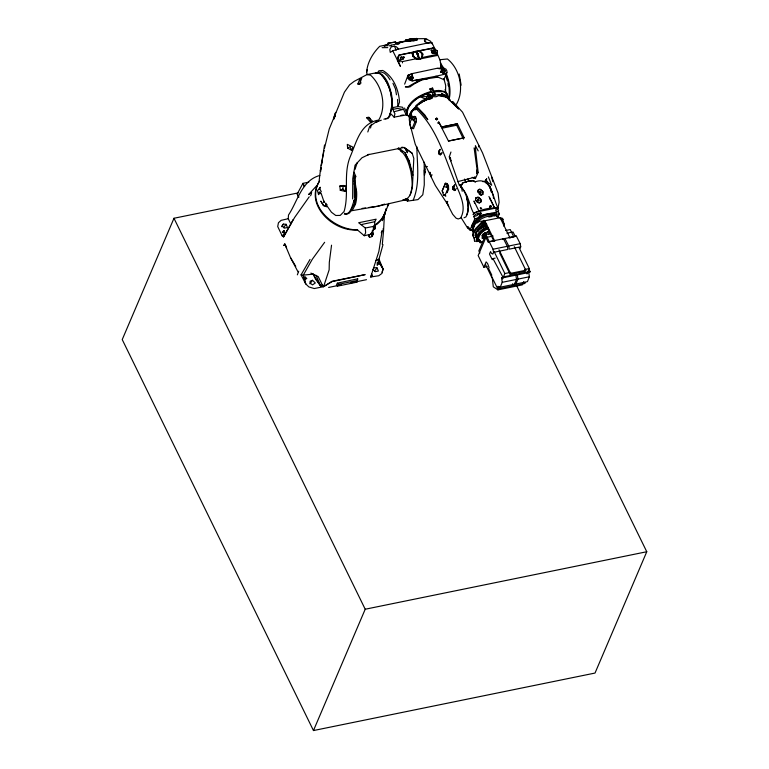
<?xml version="1.0" encoding="UTF-8"?>
<svg xmlns="http://www.w3.org/2000/svg" width="769" height="769" viewBox="0 0 769 769"><rect width="100%" height="100%" fill="white"/><g stroke="black" fill="none" stroke-linecap="round" stroke-linejoin="round"><path stroke-width="1.15" d="M438.734 151.128L440.627 154.502L438.734 153.781L440.204 149.282L438.734 151.128L438.734 153.781L440.252 154.857L441.973 152.896L440.252 154.857M351.894 207.121L355.393 196.662L354.125 175.159M352.654 198.95L352.76 178.639L355.057 165.2L361.968 157.78L369.11 154.329L367.649 154.79L404.369 147.417M415.577 116.763L412.251 117.244L409.569 123.569L411.069 128.394L413.568 128.577C414.712 124.78 418.086 120.733 415.577 116.763L414.107 116.311M462.198 191.25L461.275 185.675L459.756 184.57C466.735 193.355 471.359 206.179 465.995 216.877L464.005 217.79M503.801 223.635L502.426 220.242M447.558 189.674L447.606 186.79L446.52 184.454L445.251 184.06L445.347 183.243L446.972 183.474L448.471 185.56L448.606 189.309L447.01 192.721L447.558 189.674L444.915 195.47L443.492 195.038L442.194 190.837L445.251 184.06M364.246 235.727L371.965 234.007L374.657 226.182L374.743 221.722L376.166 219.175L358.642 222.741L365.313 228.018L365.621 232.824L364.246 235.727L357.354 229.854C333.996 230.046 305.274 205.323 319.395 181.234M431.899 42.766L432.178 43.852L430.563 41.247L427.16 39.43L424.488 40.055L424.469 40.824L427.237 43.074L431.899 42.766L435.417 49.927M412.126 79.889L413.155 77.756L411.8 73.882L408.031 75.237L407.56 77.611L409.185 79.889L412.049 80.851L435.908 76.246L443.857 79.63L446.895 72.68L446.943 71.017L445.933 69.123L443.079 67.797L438.234 68.489L440.022 68.797M325.72 203.074L326.546 205.304L331.449 212.244L335.765 215.483L340.225 215.416L344.079 211.494C349.443 193.423 342.724 173.525 350.664 155.665C356.71 141.313 360.632 123.05 378.723 120.041C386.884 106.237 382.174 85.657 370.514 75.131L366.948 74.603L354.182 81.36L349.607 84.821L344.425 92.155L329.238 128.99L324.508 148.1M371.965 234.007L372.052 231.623M433.754 48.245L415.904 51.36L412.203 52.571L412.463 54.147L415.145 58.425L417.673 59.424L436.811 55.551L437.33 50.927L433.754 48.245L432.466 48.053L399.005 55.022L397.756 57.156L397.477 60.338L400.486 66.451L392.757 50.764L398.611 48.928L396.362 46.803L394.468 46.198L391.258 46.851L389.806 49.495L390.268 52.407L392.757 50.764M385.365 118.945L387.22 118.637L389.152 117.138L390.998 113.956L394.084 117.138L394.949 113.774C390.796 107.583 393.247 99.835 391.113 92.78C389.143 85.397 386.528 76.573 379.204 72.901L375.945 72.978M472.839 227.759L472.945 225.75C477.193 218.05 487.315 212.407 495.957 215.57L497.034 216.752M383.539 231.277L384.442 214.138M478.155 172.362L476.838 173.592L477.097 169.728L474.117 147.898L475.617 150.378L478.155 172.362L475.415 178.6L472.147 177.331M290.836 224.01L288.269 218.694L288.49 215.041C297.661 201.257 301.659 180.34 319.817 175.457M482.903 181.695L485.566 180.869L486.681 178.908L485.566 180.869L485.921 182.686L487.008 181.311L485.633 179.984L491.122 189.078L493.025 195.413M377.204 265.392L377.416 262.306L379.723 263.652L383.087 269.063L381.953 273.408L378.79 275.735L370.706 276.994L378.857 251.482L382.183 230.662L381.251 232.805M476.838 173.592L477.097 169.728M484.758 237.313L484.922 235.554L486.469 233.295L485.854 232.844L484.307 233.276L482.874 234.881L482.019 238.179L483.211 238.332L484.758 237.313L484.143 233.872L485.162 232.498M462.304 184.204L462.948 182.743L468.177 181.157L473.233 180.638L475.319 181.955M452.653 189.261L452.835 186.857L454.787 184.704L454.037 186.675L454.335 188.963L455.527 190.087L454.364 190.539L452.653 189.261L454.335 188.963M344.108 185.694L346.04 186.338L345.262 191.414L342.878 188.953L343.147 185.377M477.722 191.942L478.424 189.856L480.337 189.366L482.99 191.51L482.663 194.48L480.577 194.932L479.26 194.24M413.809 39.161L413.712 40.324L414.453 38.786L416.692 38.45L417.259 39.757L416.058 38.767L413.809 39.161L414.453 38.786M436.811 55.551L437.33 50.927M382.318 244.398L383.51 231.19L383.068 228.739M424.161 162.153L424.277 184.935L422.787 194.778L417.961 199.604L407.455 201.122L405.176 199.623M467.562 211.485L467.264 214.666L468.436 207.38L466.802 196.797L467.437 201.488M436.552 119.926L436.734 118.118L435.6 118.82L436.802 119.753L437.657 119.108L436.734 118.118L435.581 119.387M448.788 98.634C449.99 90.338 448.788 81.745 445.751 73.959M484.297 238.582L485.124 237.554M429.756 173.813L429.938 172.208L431.505 177.418M476.674 240.111L476.857 238.553L475.329 235.458A14.717 6.959 -26.1 0 1 479.02 228.845L483.365 224.423L485.508 223.308L483.989 220.299L481.932 221.376L479.952 221.116L477.136 223M320.683 171.516L321.096 167.998M321.365 165.662L324.518 145.043M319.145 180.657L320.836 166.69L324.057 150.436M318.808 192.548L318.549 194.663L317.472 190.722L320.327 187.252L319.183 189.385M321.365 165.537L321.778 162.144M409.829 39.969L409.675 41.238L414.597 40.622L416.808 40.142L416.26 38.834L413.405 39.498L413.222 40.642L412.021 39.584L409.829 39.969L413.145 39.248L413.222 40.642L416.26 38.834L413.405 39.498L414.597 40.622L415.606 39.152L416.808 40.142M479.231 241.101L476.867 241.562L474.502 240.966L474.684 239.159L473.166 236.083L473.483 233.872L475.742 230.037L481.788 223.683L485.335 221.828L484.922 222.779L493.861 241.053M331.545 245.176L329.315 262.267L329.142 269.842L323.566 286.654L314.271 288.548L308.907 286.952L305.726 283.915L301.054 274.869L310.022 259.432M325.796 203.602L325.489 205.852L326.585 206.765L323.441 205.544L320.808 201.113L323.586 205.544M474.502 240.966L474.175 238.111L472.656 235.035L472.973 232.834L475.232 228.989L481.279 222.645L484.826 220.79L500.1 217.665L502.474 218.309L502.984 219.357C502.042 221.914 505.646 223.692 503.993 226.413M367.265 74.564L366.621 72.555C367.207 62.568 372.744 53.282 379.684 46.323L388.874 44.419M390.998 46.15L391.142 45.217L399.87 43.237M382.395 220.674L385.154 213.638L385.884 208.995M445.568 90.8L445.674 85.388L443.963 78.976M441.954 91.713L433.581 91.607L432.611 88.089L429.977 88.781L431.409 91.348C421.104 94.366 408.493 100.383 406.368 112.014L404.542 108.054M475.415 235.852L476.626 232.113L478.827 229.383L483.47 224.74L485.566 223.606M366.621 72.555L367.188 69.643M354.182 184.262L355.759 176.293L354 172.208M479.645 202.737L477.693 202.41L475.761 200.44L477.693 202.41C479.116 203.256 481.356 202.516 481.115 200.651L480.731 199.277L478.549 197.143L476.126 197.643L475.511 199.363L476.126 197.643M482.423 242.254L480.154 242.725L479.462 241.312L477.155 241.082L477.395 239.861L478.193 241.226L480.481 240.745L478.616 239.592L477.732 236.66L480.615 231.805L486.892 226.893M304.726 279.185L305.158 277.071L306.802 278.445L305.293 279.368L303.976 278.147L303.284 275.129L312.358 259.182L324.643 242.293M334.602 114.841L333.65 119.339L335.668 112.399L334.602 114.841L335.428 116.744M390.739 112.139C393.43 99.557 390.729 84.725 381.626 75.295M297.353 274.841L298.699 271.217M444.059 72.565L442.819 72.853L440.743 71.661L444.299 73.084L444.328 71.363L445.482 70.479L441.944 69.047L440.743 71.661L442.819 72.853L444.299 73.084L445.482 70.479M412.559 118.099L411.348 115.638L410.04 116.177L409.252 119.618L410.05 124.472L415.231 144.178L417.788 149.647L435.36 185.521L447.135 203.612L452.672 214.263L456.094 218.185L458.199 218.954L460.564 218.127C467.052 206.957 459.727 194.259 455.584 183.647C444.847 157.856 437.157 128.519 416.25 108.881L413.193 110.034L411.204 113.437L412.52 118.532M433.581 91.607L432.361 89.156L432.611 88.089M370.543 128L371.437 124.174M428.602 99.547L426.612 98.49L429.852 99.316L432.409 97.923L431.669 95.75L430.015 94.923L427.218 95.952L426.612 98.49L421.758 100.845L415.875 105.67L424.748 114.879L427.785 119.628L418.423 108.833L415.856 108.871M476.434 233.507L475.636 236.823L477.068 238.938L477.155 241.082M356.864 282.175L357.691 278.83L337.351 283.165L336.409 285.212L337.428 286.155L356.864 282.175L357.691 278.83M409.983 78.505L410.531 76.391L413.155 77.756L412.021 79.688L410.242 78.88L409.002 77.717L410.531 76.391M441.416 71.844L441.944 69.047L444.328 71.363L443.155 73.411M320.308 170.737L321.086 167.796M410.137 194.98L412.453 186.281L413.809 158.356L412.146 153.233L404.763 147.811L407.455 152.762L405.474 148.436M431.409 91.348L431.207 92.097C422.181 94.587 412.857 99.489 408.32 108.035M512.26 285.328L512.058 286.068L497.774 288.981L497.86 286.299L500.263 287.193L514.548 284.27L516.518 279.407L515.826 274.639M525.131 282.694L524.929 283.444L513.481 285.78L513.682 285.039M407.58 110.717L408.07 108.929M404.638 84.148L408.031 75.237M375.839 260.576L378.982 259.076L382.991 244.609M498.283 211.571L498.562 210.571A3.566 1.692 -26.1 0 0 497.101 209.649L495.572 209.86L496.659 212.1L496.015 213.715L496.937 214.282L499.369 213.801L498.283 211.571L496.668 211.879M448.961 99.98C451.307 91.146 449.394 81.466 446.087 73.084M384.798 46.313L385.096 45.381L388.374 44.669M497.908 208.447L499.119 202.247L498.081 193.134L482.567 152.964L462.534 112.178L452.768 101.518L451.441 102.123M288.269 218.694L281.089 220.357L278.445 222.75L277.715 226.547L282.136 235.785L283.559 236.919L294.585 217.521L309.225 196.797M367.813 131.96L369.639 126.452L375.503 122.329L381.309 120.204M354.951 169.526L357.316 162.49M382.02 272.236L383.087 269.063L378.982 259.076M459.468 185.704L449.307 156.838L450.951 152.012M479.779 214.205L480.346 212.552L481.279 213.609L480.529 214.07L479.866 213.551L480.346 212.552M400.514 59.136L401.255 57.002L403.975 57.127L403.225 59.3L401.062 59.396L400.255 57.656L401.255 57.002M374.118 225.317C380.271 221.933 384.5 215.935 386.038 209.12M283.184 232.632L283.982 230.546L284.847 232.969L282.723 235.352M357.883 83.975L359.652 79.294L361.766 78.159L359.411 84.282L357.883 83.975L360.18 84.042M413.232 200.113C420.191 183.397 417.115 164.431 416.846 146.764M355.489 204.208L352.942 209.216L350.962 210.841L377.829 206.236L404.917 199.998C414.799 195.047 412.088 180.85 410.915 171.823C408.791 163.259 405.936 153.127 397.717 148.552M500.263 287.193L502.224 282.319L501.542 277.561L502.551 277.869L502.878 277.032L492.958 258.595L495.149 258.144M514.365 283.386L515.97 283.982L517.931 279.118L517.249 274.35L518.258 274.668L518.585 273.831L530.043 271.486L528.543 268.516M518.258 274.668L529.716 272.322L530.043 271.486M489.574 207.39L490.295 205.563L491.554 206.573L490.305 206.63L490.295 205.563M529.716 272.322L528.697 272.015L529.389 276.773L527.419 281.646L515.97 283.982M445.347 183.243L442.194 190.837L443.117 192.673M412.184 128.461L415.01 121.598L414.462 118.657L413.241 116.869M389.556 114.975L390.344 113.081M480.154 242.725L480.721 241.37M461.477 185.204L462.38 183.07M310.57 195.797L311.493 193.634M415.039 109.977L416.413 106.728L411.723 111.39L409.329 116.427L409.877 118.628M468.302 228.278L467.494 227.874L468.033 226.605A3.566 1.692 -26.1 0 0 468.619 228.028M474.829 218.809L478.212 217.81L479.645 215.57L478.558 213.321L476.934 213.763A3.566 1.692 -26.1 0 0 474.329 215.512L473.733 216.579L474.829 218.809L470.051 230.008L473.368 229.989M498.101 216.781L499.369 213.801M298.334 192.875L173.977 218.261L122.233 339.581L313.464 730.55L595.023 673.058L646.767 551.738L516.643 285.712M351.529 150.33L352.904 147.129L347.309 144.351L347.607 148.052L351.529 150.33L350.001 146.783L347.607 148.052M433.908 91.982L435.014 94.741L433.332 94.51L431.745 91.972L431.534 92.472L438.243 91.078L442.665 91.559A22.291 10.545 -26.1 0 1 447.914 96.625M407.455 201.122L408.185 199.421L406.157 198.652M475.011 181.869C491.535 175.688 492.775 198.604 498.225 208.351L497.408 207.947C489.68 207.563 480.904 209.495 473.685 213.359L473.137 214.628A3.566 1.692 -26.1 0 1 477.193 211.898L495.399 208.188A3.566 1.692 -26.1 0 1 497.678 209.62M473.31 230.412L472.762 231.709L471.666 229.479M484.412 221.741L484.826 220.79L494.794 241.168M490.459 233.603L485.806 234.555L478.847 250.877L479.885 253.001M493.102 236.035L485.864 237.506L478.164 255.568L483.864 267.208L487.162 266.526M483.864 267.208L486.133 261.902L487.633 263.652L489.036 267.42L488.613 268.612L491.785 275.081L491.401 275.984L497.774 288.981M485.864 237.506L488.142 241.966L489.209 241.649L493.035 249.233L493.573 252.357L492.842 254.078L491.372 253.241L490.555 251.578L489.497 254.049L492.256 259.682L492.958 258.595M485.604 264.69L492.362 278.513L493.294 286.818L497.908 289.865L499.302 286.597M502.551 278.984L504.868 273.543L494.044 251.415M313.464 730.55L365.208 609.231L173.977 218.261M519.998 248.531L520.728 246.811L520.19 243.686L516.364 236.102L503.849 238.755M514.298 246.686L525.823 270.236L525.41 271.188L510.135 274.312L510.539 273.36L498.994 249.752M523.737 281.608L522.343 284.876L497.908 289.865M526.986 273.995L529.303 268.554L518.998 247.483M409.243 160.817L412.761 175.332L408.858 161.711L409.243 160.817L404.955 152.589L398.38 147.763M473.348 227.461C476.799 219.55 486.556 214.955 494.967 215.974M383.741 215.57L388.893 203.631M482.663 194.48L482.894 191.808L481.586 190.289L479.298 189.299L478.376 189.703L477.837 191.25L478.453 192.875L481.73 194.942M440.916 72.459L441.733 70.623L442.915 70.335L441.954 72.353M478.558 213.321L477.116 215.58L473.733 216.579M490.007 207.409L490.824 205.554M446.972 183.474L446.52 184.454L448.471 185.56L447.606 186.79L448.606 189.309M463.524 139.16L456.671 125.222L457.363 123.761L441.608 126.991L438.753 122.002L437.619 123.011L439.483 123.338M480.269 214.464L481 212.936M412.511 40.517L413.145 39.248L409.675 41.238L410.636 40.844L407.945 41.228L408.07 39.728L410.771 39.507L408.07 39.728L408.839 40.863L407.945 41.228L408.435 39.863L409.906 40.517M433.572 53.282L435.081 50.148L431.188 50.254L432.361 53.196L435.677 53.234L435.081 50.148L431.976 51.388L431.188 50.254L434.466 51.485L434.841 52.878L435.677 53.234L432.361 53.196L431.976 51.388M387.345 206.275L388.835 203.381M474.31 226.057L472.868 229.479L473.358 232.103M298.68 197.249L297.199 193.98L302.948 183.358L308.83 182.176M413.222 40.642L414.01 39.19M283.559 236.919L293.181 219.482M432.168 53.013L433.312 50.937M412.463 54.147L413.616 52.109L412.463 54.147L415.145 58.425L420.681 58.79L422.181 57.531L437.013 54.407M337.428 286.155L338.475 284.309L357.268 280.493M456.526 104.132C464.563 90.031 460.102 68.989 447.443 58.982L439.628 59.742M489.007 230.104L488.421 231.123L489.122 231.498M410.358 79.697L412.126 76.717L411.8 73.882M304.072 278.878L305.158 277.071L303.976 278.147L305.726 283.915L303.284 275.129L301.054 274.869M351.433 209.899L349.684 212.811L346.386 214.532L344.522 213.224M417.673 59.424L413.501 56.723L412.203 52.571L399.544 55.08L397.996 57.637L399.995 61.856L397.477 60.338M385.154 213.638L381.241 220.078L377.108 224.173L374.147 225.673M373.167 269.39L374.224 267.67L377.07 267.872L378.386 271.034L375.214 271.678L373.023 269.448M281.704 226.701L283.348 224.096L286.145 224.317L287.452 227.509L284.261 228.162L282.069 225.923L283.348 224.096M319.548 181.042C303.995 204.477 333.698 232.382 357.623 229.835M368.659 235.756L369.581 237.429L371.888 236.564L373.417 234.17L372.725 232.209M485.335 223L483.24 224.096L475.982 232.2L475.184 235.295L476.713 238.236L476.588 239.813L477.424 240.015M478.058 199.075L477.357 199.805L477.77 200.622L479.222 200.719L478.058 199.075L477.366 200.132L478.674 200.796M407.512 77.496L409.3 74.795L412.395 73.564L438.128 68.066M352.125 207.793L348.54 213.003L344.32 214.234M477.511 231.382L478.808 229.479L484.528 225.038L485.662 225.106L484.72 225.99L483.826 225.298L484.835 224.394L482.942 226.797L483.759 228.191L486.066 227.72L484.999 226.355L482.942 226.797M283.732 245.34L284.741 243.936L286.587 247.637M377.118 73.257L378.906 70.777L382.779 70.46C393.69 76.765 398.717 89.983 399.524 102.085L397.948 106.545L392.296 107.727M309.984 283.799L312.502 280.301L315.319 282.963L312.541 284.876L309.965 283.059L310.138 281.185L312.502 280.301M477.222 231.671L478.808 229.479L482.499 226.932M406.08 41.113L405.715 39.95L409.666 40.43L409.204 39.354L407.762 39.738L406.705 41.199L395.766 43.026L406.167 40.872M485.921 182.686L487.008 181.311L485.566 180.869M283.684 227.393L286.145 224.317M374.628 270.919L377.07 267.872M477.491 231.604L484.528 225.038M478.693 240.015L477.934 240.86L479.279 240.332M316.991 185.396L308.58 194.538L311.695 192.413M303.284 275.129L313.175 274.139L315.396 278.945L320.788 286.27L322.201 284.722L318.203 276.552L310.859 273.091M351.116 208.86C358.143 201.574 356.085 189.885 354.201 180.917M457.642 181.667L475.05 177.13L475.415 178.6M444.03 194.509L443.492 195.038L445.885 196.047L444.655 195.028M475.79 198.248L477.53 197.306L479.943 198.431L481.115 200.651L480.894 201.939L480.942 200.132L479.943 198.431M454.364 190.539L456.353 188.597M446.895 72.68L445.501 74.026L435.908 76.246L437.657 77.169L420.316 79.765L407.974 86.753L405.34 86.897L410.3 86.637L420.316 79.765M283.982 230.546L282.204 232.18L284.847 232.969M461.429 185.185L461.977 184.685M488.594 234.391L489.776 233.324M283.838 245.532L285.059 244.484M484.028 235.641L482.711 236.65L483.211 238.332M480.885 201.805L479.568 202.756L477.338 202.132M327.133 204.679L325.489 205.852L323.441 205.544M484.999 226.355L486.104 225.634M373.532 227.691L375.397 226.509L375.176 228.729L372.263 230.469M322.201 284.722L323.566 286.654L332.141 281.598L365.169 274.61L332.054 281.262L323.566 286.654L320.788 286.27L313.175 274.139M412.338 39.94L414.914 38.508L411.78 39.181L414.135 38.806M482.74 234.593L483.384 233.641M421.912 102.364L417.884 104.699L411.386 111.303A23.868 11.285 -26.1 0 0 409.617 119.032M423.921 101.2L425.93 100.028A22.282 10.555 -26 0 1 431.447 97.865M428.314 97.846L429.583 97.125M411.319 39.498L412.982 38.565L413.453 39.748M355.759 176.293L354.211 177.13L354.394 197.345M475.05 177.13L473.685 177.86L474.454 177.754M342.042 185.598L339.831 186.06L340.292 190.299L342.878 188.953M416.058 38.767L416.692 38.45M415.952 82.937L421.893 80.005L428.785 78.371L412.049 80.851M372.542 276.09L370.706 276.994L371.648 274.889L372.542 276.09L371.6 273.975M431.745 91.972L419.999 96.711A22.291 10.545 -26.1 0 0 409.781 116.975M488.18 227.614L480.971 232.267L478.26 236.073L478.126 238.928L479.702 240.774M488.228 228.547C483.701 230.44 478.799 234.007 478.453 239.274L479.568 241.216L481.865 242.216M483.47 224.74L484.72 225.99L484.97 225.182L483.826 225.298L486.739 224.135M434.841 52.878L433.572 53.465L432.341 52.955M375.253 73.42L377.002 72.632L381.482 74.516C390.988 86.061 395.66 104.353 388.143 118.013L383.875 119.205M370.562 122.223L372.754 121.396L369.024 117.82L366.553 117.619L370.562 122.223L369.735 117.984L366.553 117.619L368.88 117.186M409.454 118.33A22.291 10.545 -26.1 0 1 426.93 99.643L432.072 97.74M389.268 45.89L391.142 45.217M431.669 95.75L438.945 94.491L446.52 96.279L447.183 97.846L458.641 108.987L452.076 102.344M375.503 122.329L378.223 121.377M480.577 194.932L482.817 194.297M384.644 204.102L377.829 206.236L368.851 207.486M463.371 182.762L468.379 181.224L473.829 180.782M460.295 185.973L461.275 185.675L459.756 184.57M385.096 45.381L383.789 45.775L387.836 45.717M502.426 239.044L503.493 238.736L507.329 246.311L507.867 249.435L493.573 252.357M509.136 237.679L516.364 236.102M431.322 175.207L432.207 174.967M284.463 235.189L282.136 235.785L284.011 235.554M394.449 111.601L402.706 109.506L397.583 108.439L392.767 109.419M432.361 89.156L430.006 89.704L429.977 88.781M374.743 221.722L361.065 224.615M441.608 126.991L457.363 123.761L464.188 137.814L448.452 141.035L438.753 122.002M395.651 49.716L430.361 42.468M399.409 60.203L402.437 61.578L416.481 58.684M448.452 141.035L464.188 137.814M425.036 166.998L427.381 166.517M479.645 215.57L496.659 212.1M505.579 230.517L510.231 229.566L513.846 236.948M506.858 233.218L513.019 231.959L515.297 236.419M489.209 241.649L503.493 238.736M488.142 241.966L494.265 240.716M493.035 249.233L507.329 246.311M504.916 238.448L508.742 246.022L520.19 243.686M520.728 246.811L509.28 249.146L508.742 246.022M328.623 287.443L336.649 285.799M338.946 285.328L341.244 284.857M350.424 282.973L366.486 279.685M504.868 273.543L510.693 272.361M524.65 269.506L529.303 268.554M510.539 273.36L525.823 270.236M502.878 277.032L517.172 274.12L516.845 274.956L502.551 277.869M502.224 282.319L516.518 279.407M517.931 279.118L529.389 276.773M365.208 609.231L646.767 551.738M442.175 128.173L456.671 125.222M366.948 74.603L377.002 72.632M365.313 228.018L374.657 226.182M411.069 128.394L413.568 128.577M378.617 72.459L381.241 71.95L384.529 73.257L387.595 76.131L390.056 79.822M395.785 43.016L406.292 41.084M394.084 117.138L406.234 114.927L409.156 116.09M401.024 115.388L403.292 115.004M484.162 225.355L485.662 225.106M412.347 40.353L414.155 40.055M488.757 217.012L491.862 216.502M452.835 186.857L454.037 186.675M460.602 187.569L461.458 187.444M362.112 208.428L365.477 207.957M409.204 39.354L405.715 39.95L406.705 41.199L408.839 40.863L407.762 39.738M415.145 58.425L418.855 58.021L420.681 58.79L422.344 56.473L422.815 54.051L419.941 50.908L422.815 54.051L422.181 57.531L421.604 53.263L418.557 51.052M433.879 90.877L438.897 90.434L443.636 91.319L446.472 93.241L447.404 95.039L444.991 89.685M439.935 96.24A22.282 10.555 -26 0 1 441.839 96.221L447.308 96.596L450.076 100.71M427.218 95.952L430.044 95.769L431.274 97.048M407.974 86.753L410.3 86.637M416.25 108.881L418.423 108.833M416.558 38.748L426.151 38.623L427.16 39.43M382.126 47.668L387.749 47.601M435.014 94.741L432.707 94.77L435.225 93.924L434.12 91.492M432.514 96.615L419.999 96.711L426.93 99.643M414.462 118.657L416.404 118.666M446.597 201.459L447.731 201.468L446.837 203.458L446.597 201.459L448.779 206.419M430.919 96.606L436.013 96.759L440.512 94.972L442.194 95.039L441.56 93.751L446.674 95.308L448.298 98.269M339.831 186.06L346.04 186.338M491.612 213.455L494.457 213.82M479.298 189.299L480.337 189.366M441.839 96.221L447.308 96.596M396.881 43.939L398.851 44.093M399.005 55.022L399.544 55.08M415.01 121.598L416.394 121.762M405.167 198.931L408.185 199.421M441.685 96.269L447.097 97.25L450.038 100.297M402.966 199.642L404.917 199.998M401.879 147.177L404.186 147.6L412.146 153.233M479.423 192.615L480.615 193.259M340.292 190.299L345.262 191.414M498.245 217.416L499.485 217.714L498.456 217.406M425.805 93.885L431.438 95.241M447.183 97.846L448.183 98.086L449.913 100.422M500.609 218.704L502.984 219.357M373.052 227.96L375.176 228.729L375.147 226.72M413.097 119.637L413.664 119.877L413.386 120.877L412.251 117.244M409.002 77.717L412.021 79.688L410.242 78.88L409.704 77.64M432.466 48.053L434.735 49.581M486.844 181.628L491.699 185.252L488.373 176.88M400.562 150.859L402.456 152.291M439.945 68.21L440.916 68.96M472.762 228.672L473.598 229.383M443.992 96.058L441.56 93.751L443.002 95.5M337.351 283.165L338.475 284.309M461.064 187.396C468.648 194.096 468.994 204.91 473.685 213.359M440.512 64.779L443.04 68.258M418.105 53.782L415.904 51.36L418.855 58.021L418.105 53.782L418.624 55.964M473.464 180.667L474.262 181.59M497.399 216.339L495.678 214.234C486.527 211.86 474.175 217.483 471.945 226.99L473.041 229.018M496.13 214.503L497.466 216.954M353.653 200.43L355.422 202.728M476.963 236.525L477.934 237.804M478.193 241.226L476.482 237.948C476.78 233.584 480.702 230.796 483.759 228.191L482.423 226.336M461.227 217.838L467.494 227.874M441.396 64.529L444.376 69.133M286.347 247.08L284.741 243.936L290.499 257.615L295.767 266.353M304.63 186.3L302.948 183.358L304.159 186.54M406.234 114.927L402.543 107.227L397.948 106.545L397.544 99.432M373.417 234.17L372.609 232.69L368.87 235.237L369.581 237.429M383.087 269.063L378.127 259.912L379.723 263.652L377.55 264.699L377.416 262.306M297.199 193.98L298.853 197.056M467.821 178.917L468.927 180.975M478.212 150.887L475.396 145.629L475.617 150.378M290.499 257.615L297.997 271.822M418.894 57.05L415.904 51.36L418.855 58.021M478.251 240.784L478.606 241.485M319.731 188.588L321.327 191.779M488.93 196.489L494.352 207.563M512.5 283.78L513.481 285.78M500.1 217.665L510.107 238.121M494.496 207.62L489.766 197.95L490.487 199.604M464.495 179.081L466.072 182.311M499.639 252.857L510.135 274.312M482.73 223.058L483.24 224.096M481.279 222.645L481.788 223.683M485.806 234.555L489.411 241.937M470.051 230.008L468.965 227.778L468.879 229.268A3.566 1.692 -26.1 0 0 471.07 229.604M478.789 210.831L473.992 200.969L474.617 203.131M436.917 52.994L440.051 60.145L441.56 68.172M481.932 221.376L483.365 224.423M392.959 83.331L395.487 88.944L396.468 94.818M410.04 116.177L411.588 119.695M316.04 275.292L320.788 286.27M394.468 46.198L396.15 50.1M404.955 152.589L408.858 161.711M449.307 156.838L450.932 160.913L450.326 157.366M492.842 181.647L491.554 176.899M445.539 74.708L447.318 80.697M491.756 192.125L489.507 185.704L491.285 192.039M359.652 79.294L360.997 83.119M321.106 193.259L323.653 200.767M424.488 40.055L425.084 42.064M354.73 179.984L356.633 191.769A26.386 11.131 78.5 0 1 355.48 204.179M441.531 68.047L440.416 62.529L441.55 68.191M409.3 74.795L409.396 75.362M371.283 233.084L371.888 236.564M459.218 74.007L461.14 85.224M412.203 52.571L412.78 56.637L412.569 54.974M406.647 110.352L407.339 115.225M448.01 83.629L448.289 85.888M493.265 196.412L493.496 198.45M430.015 94.923L430.044 95.769M468.1 203.179L468.321 209.495M443.819 78.611L443.857 79.63M402.437 61.578L402.475 62.875M478.722 145.36L478.722 146.946M445.405 96.74A22.234 10.535 -26.1 0 1 449.798 99.807M482.019 235.814L483.24 235.91L482.913 235.324L482.019 235.814M481.634 208.303L480.654 208.899L480.241 207.717L481.634 208.303M320.173 192.413L319.789 193.961L319.26 191.962L320.173 192.413M425.276 171.977L424.45 175.236L424.315 170.17L424.988 168.574L425.276 171.977M479.664 191.452L479.943 192.923L481.307 192.923L480.875 191.606L479.664 191.452M472.445 224.413L472.051 225.644L474.598 221.126L472.445 224.413M446.212 186.473L445.914 187.3L446.539 187.588L446.212 186.473M403.975 57.127L403.235 58.771L402.514 57.771L403.975 57.127M324.518 201.795L323.903 202.708L323.518 200.68L324.518 201.795M487.19 231.959L487.113 232.853L488.507 231.988L487.19 231.959M412.982 38.565L409.637 39.132L412.982 38.565M395.651 42.026L387.836 43.227L395.651 42.026"/></g></svg>
